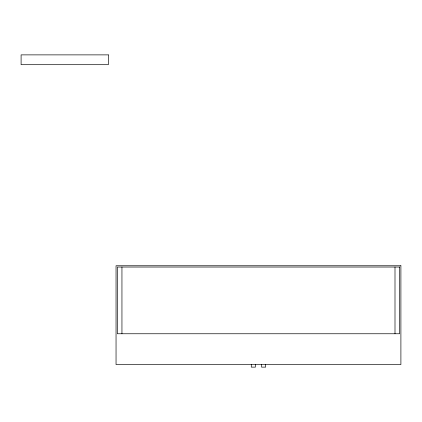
<?xml version="1.0" encoding="UTF-8"?>
<svg xmlns="http://www.w3.org/2000/svg" width="422" height="422" viewBox="0 0 422 422"><rect width="100%" height="100%" fill="white"/><g stroke="black" fill="none" stroke-linecap="round" stroke-linejoin="round"><path stroke-width="0.63" d="M394.997 267.036L394.997 333.76M265.66 364.555L265.66 367.124L261.55 367.124L261.55 364.555M255.394 364.555L255.394 367.124L251.285 367.124L251.285 364.555M121.947 267.036L121.947 333.76M108.354 54.876L21.1 54.876L21.1 64.693L108.354 64.693L108.354 54.876M400.9 265.755L116.045 265.755L116.045 364.555L400.9 364.555L400.9 265.755M399.618 267.036L117.327 267.036L117.327 333.76L399.618 333.76L399.618 267.036"/></g></svg>
